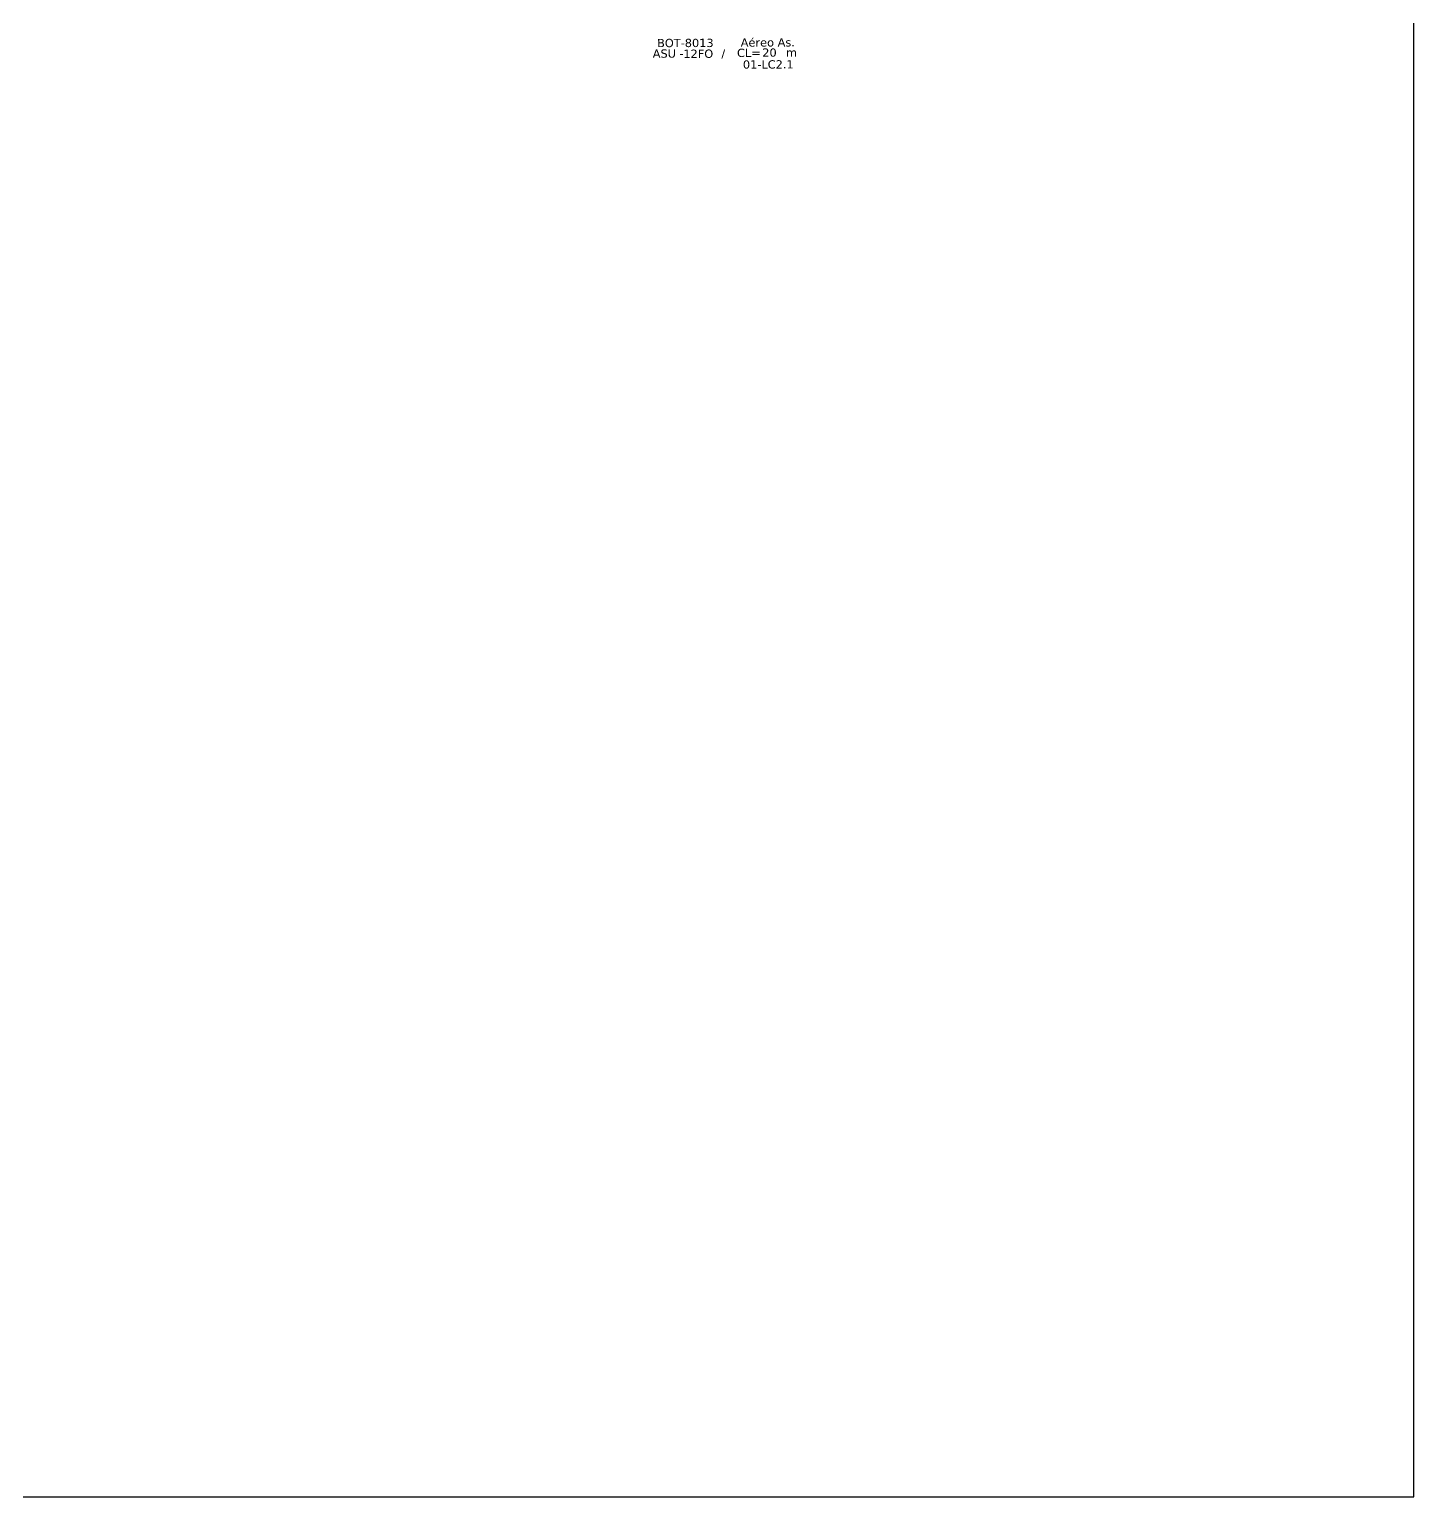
# Model space of a CAD drawing. Extents: x -89 to 749, y 705 to 1299.
# Drawn here: x 465.3 to 749.2, y 705 to 1006 of the extents above; entities that cross this region are included whole.
import ezdxf
from ezdxf.enums import TextEntityAlignment as Align

# ---------------------------------------------------------------- set-up
doc = ezdxf.new("R2010")
doc.units = 0
doc.layers.add('label_cabos', color=7, linetype='Continuous')
doc.styles.add('siredit', font='verdana.ttf')

# ---------------------------------------------------------------- blocks, each defined once
blk = doc.blocks.new('Inst CB AS CFOA-SM-ASU-120-S-12')
at = {"layer": 'label_cabos', "color": 0, "style": 'siredit'}
for tag, flags, p in [('ID_ATIVIDADE', 3, (1.31, 2.67)), ('FATOR', 1, (11.56, 2.55))]:
    blk.add_attdef(tag, text='', height=1, rotation=359.69, dxfattribs=dict(at, flags=flags)).set_placement(p, align=Align.MIDDLE_CENTER)
for tag, p in [('DESTINO_CABO', (3.13, 1.26)), ('TIPO_CABO', (1.26, 0)), ('CABO', (4.69, -0.05)), ('/', (7.71, -0.05)), ('LANCE', (10.81, 0)), ('TIPO_CABO', (13.11, 1.24)), ('UND', (15.96, 0)), ('FID', (13.15, -1.41))]:
    blk.add_attdef(tag, text='', height=1, rotation=359.69, dxfattribs=at).set_placement(p, align=Align.MIDDLE_CENTER)
blk.add_attdef('QTDE', (12.43, -0.47), '', height=1, rotation=359.69, dxfattribs=at)

msp = doc.modelspace()

# ---------------------------------------------------------------- linework, layer by layer
msp.add_lwpolyline([(-89.32, 705.02), (749.25, 705.02), (749.25, 1299.02), (-89.32, 1299.02), (-89.32, 705.02)])

# ---------------------------------------------------------------- block references
at = {"layer": 'label_cabos'}
ref = msp.add_blockref('Inst CB AS CFOA-SM-ASU-120-S-12', (594.57, 1000.98), dxfattribs=dict(at, xscale=1.694650701273218, yscale=1.694650701273218, zscale=1.694650701273218, rotation=0.4634636605450999))
ref.add_attrib('DESTINO_CABO', 'BOT-8013', dxfattribs={"color": 0, "height": 1.695, "rotation": 0.1535, "style": 'siredit'}).set_placement((599.86, 1003.16), align=Align.MIDDLE_CENTER)
ref.add_attrib('TIPO_CABO', 'Aéreo As.', dxfattribs={"color": 0, "height": 1.695, "rotation": 0.1535, "style": 'siredit'}).set_placement((616.77, 1003.27), align=Align.MIDDLE_CENTER)
ref.add_attrib('CABO', '12FO', dxfattribs={"color": 0, "height": 1.695, "rotation": 0.1535, "style": 'siredit'}).set_placement((602.51, 1000.95), align=Align.MIDDLE_CENTER)
ref.add_attrib('/', '/', dxfattribs={"color": 0, "height": 1.69, "rotation": 0.1535, "style": 'siredit'}).set_placement((607.64, 1001), align=Align.MIDDLE_CENTER)
ref.add_attrib('TIPO_CABO', 'ASU - ', dxfattribs={"color": 0, "height": 1.695, "rotation": 0.1535, "style": 'siredit'}).set_placement((596.71, 1000.99), align=Align.MIDDLE_CENTER)
ref.add_attrib('FID', '01-LC2.1', dxfattribs={"color": 0, "height": 1.695, "rotation": 0.1535, "style": 'siredit'}).set_placement((616.87, 998.76), align=Align.MIDDLE_CENTER)
ref.add_attrib('LANCE', 'CL=', dxfattribs={"color": 0, "height": 1.695, "rotation": 0.1535, "style": 'siredit'}).set_placement((612.89, 1001.13), align=Align.MIDDLE_CENTER)
ref.add_attrib('QTDE', '20', (615.64, 1000.34), dxfattribs={"color": 0, "height": 1.695, "rotation": 0.1535, "style": 'siredit'})
ref.add_attrib('UND', 'm', dxfattribs={"color": 0, "height": 1.69, "rotation": 0.1535, "style": 'siredit'}).set_placement((621.62, 1001.2), align=Align.MIDDLE_CENTER)

doc.saveas('drawing.dxf')
